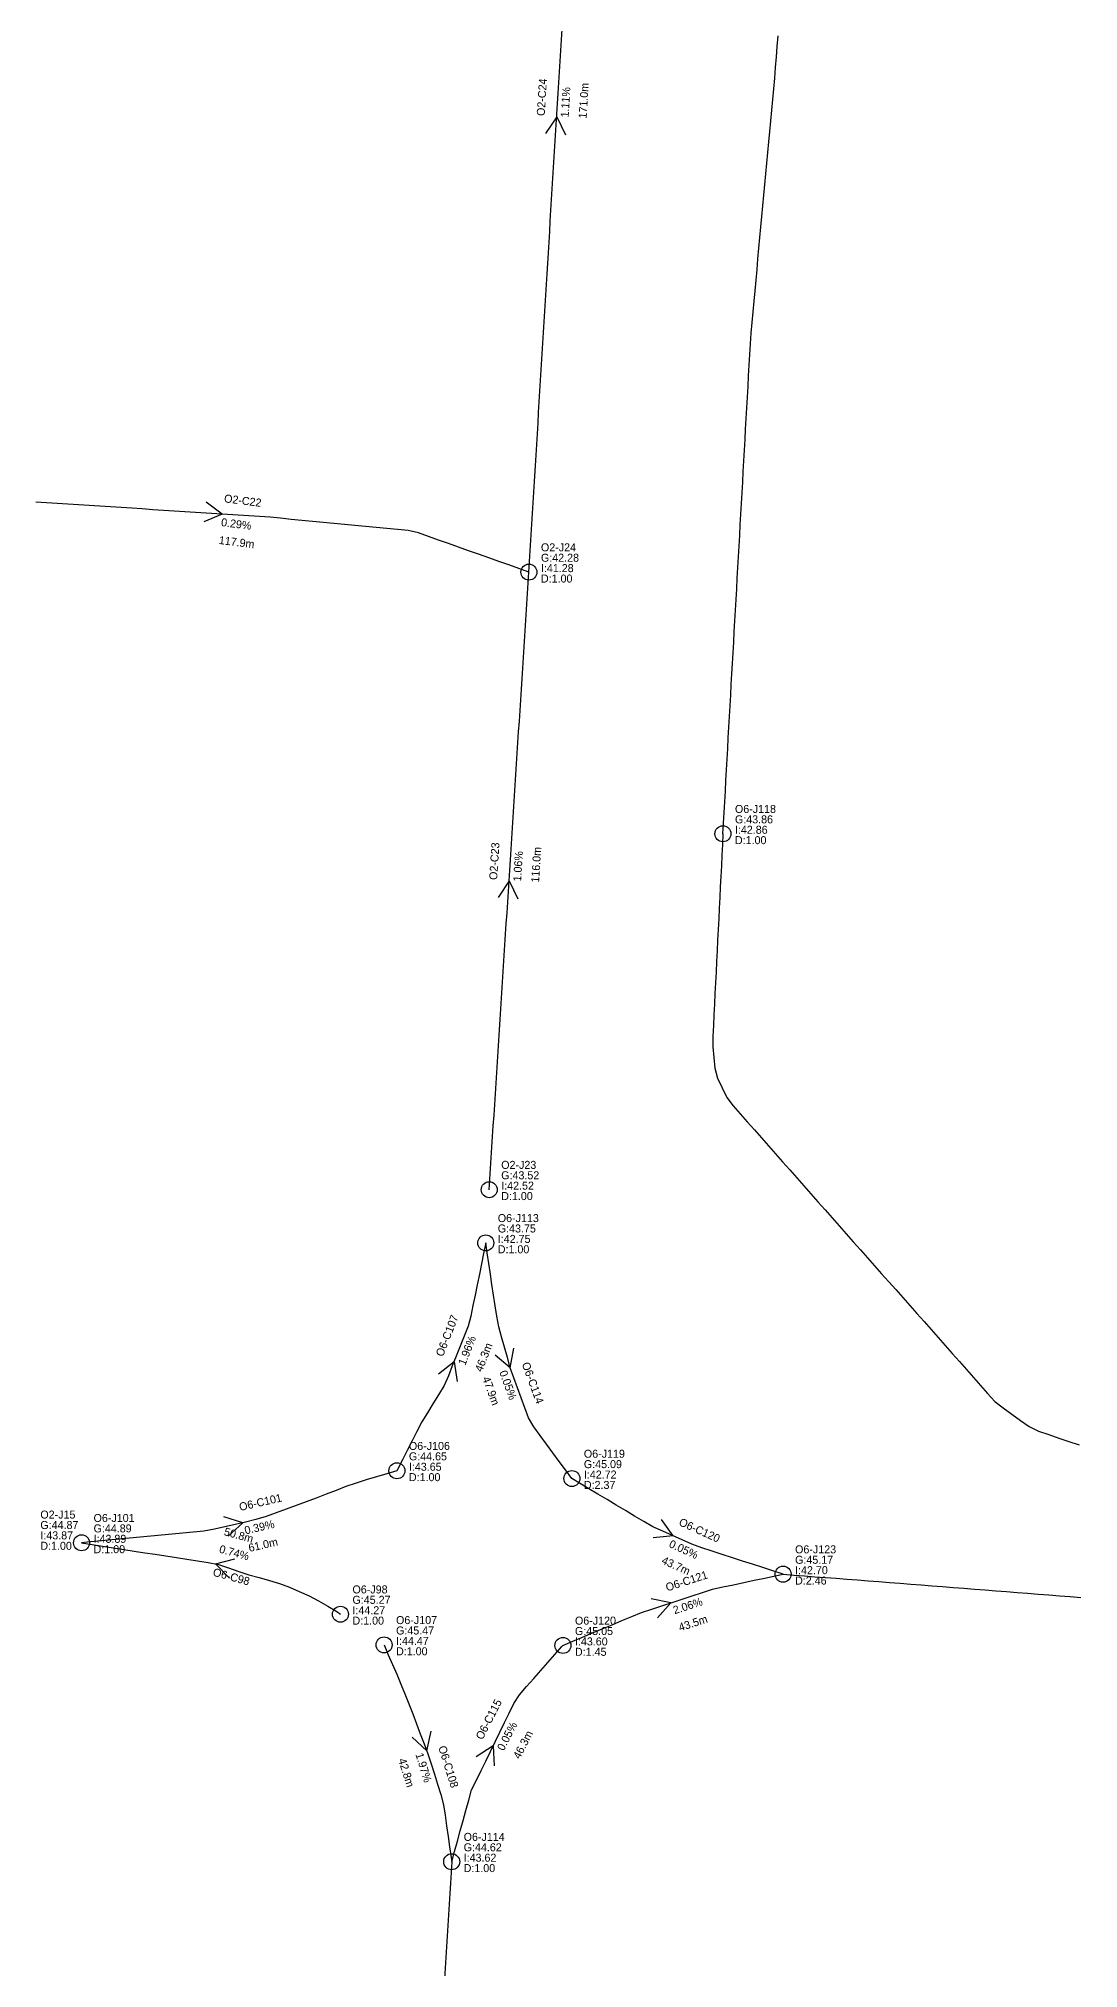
# Model space of a CAD drawing. Header units: metres. Extents: x 607160 to 610559, y 2613470 to 2618337.
# Drawn here: x 608542.4 to 608737.4, y 2614690.5 to 2615052.4 of the extents above; entities that cross this region are included whole.
import ezdxf

# ---------------------------------------------------------------- set-up
doc = ezdxf.new("R2010")
doc.units = ezdxf.units.M
for name, color, linetype in [('SW-DRAIN-LABELS', 3, 'Continuous'), ('SW-DRAIN-ORPHAN', 8, 'Continuous'), ('SW-DRAIN-SUB-02', 2, 'Continuous'), ('SW-DRAIN-SUB-06', 6, 'Continuous'), ('SW-JUNCTIONS', 7, 'Continuous')]:
    doc.layers.add(name, color=color, linetype=linetype)

msp = doc.modelspace()

# ---------------------------------------------------------------- linework, layer by layer
at = {"layer": 'SW-DRAIN-ORPHAN'}
msp.add_lwpolyline([(608670.72, 2614903.27), (608670.84, 2614905.27), (608670.95, 2614907.27), (608671.06, 2614909.26), (608671.17, 2614911.26), (608671.28, 2614913.26), (608671.4, 2614915.25), (608671.51, 2614917.25), (608671.62, 2614919.25), (608671.73, 2614921.24), (608671.84, 2614923.24), (608671.96, 2614925.24), (608672.07, 2614927.23), (608672.18, 2614929.23), (608672.29, 2614931.23), (608672.4, 2614933.23), (608672.52, 2614935.22), (608672.63, 2614937.22), (608672.74, 2614939.22), (608672.85, 2614941.21), (608672.96, 2614943.21), (608673.08, 2614945.21), (608673.19, 2614947.2), (608673.3, 2614949.2), (608673.41, 2614951.2), (608673.52, 2614953.19), (608673.64, 2614955.19), (608673.75, 2614957.19), (608673.86, 2614959.18), (608673.97, 2614961.18), (608674.08, 2614963.18), (608674.2, 2614965.18), (608674.31, 2614967.17), (608674.42, 2614969.17), (608674.53, 2614971.17), (608674.64, 2614973.16), (608674.76, 2614975.16), (608674.87, 2614977.16), (608674.98, 2614979.15), (608675.09, 2614981.15), (608675.2, 2614983.15), (608675.31, 2614985.14), (608675.43, 2614987.14), (608675.54, 2614989.14), (608675.65, 2614991.13), (608675.76, 2614993.13), (608675.87, 2614995.13), (608676, 2614997.12), (608676.19, 2614999.12), (608676.37, 2615001.11), (608676.55, 2615003.1), (608676.74, 2615005.09), (608676.92, 2615007.08), (608677.11, 2615009.07), (608677.29, 2615011.06), (608677.47, 2615013.06), (608677.66, 2615015.05), (608677.84, 2615017.04), (608678.03, 2615019.03), (608678.21, 2615021.02), (608678.4, 2615023.01), (608678.58, 2615025.01), (608678.76, 2615027), (608678.95, 2615028.99), (608679.13, 2615030.98), (608679.32, 2615032.97), (608679.5, 2615034.96), (608679.68, 2615036.95), (608679.87, 2615038.95), (608680.05, 2615040.94), (608680.24, 2615042.93), (608680.42, 2615044.92), (608680.59, 2615046.91), (608680.74, 2615048.91), (608680.9, 2615050.9), (608681.06, 2615052.89)], dxfattribs=at)
at = {"layer": 'SW-DRAIN-SUB-02'}
for p, q in [((608639.54, 2615037.67), (608637.47, 2615034.55)), ((608639.54, 2615037.67), (608641.21, 2615034.32)), ((608576.83, 2614963.2), (608573.84, 2614965.46)), ((608576.83, 2614963.2), (608573.37, 2614961.74)), ((608630.62, 2614894.43), (608628.54, 2614891.31)), ((608630.62, 2614894.43), (608632.28, 2614891.07))]:
    msp.add_line(p, q, dxfattribs=at)
for points in [[(608634.34, 2614952.32), (608634.46, 2614954.32), (608634.58, 2614956.31), (608634.7, 2614958.31), (608634.83, 2614960.3), (608634.95, 2614962.3), (608635.07, 2614964.3), (608635.19, 2614966.29), (608635.31, 2614968.29), (608635.43, 2614970.29), (608635.56, 2614972.28), (608635.68, 2614974.28), (608635.8, 2614976.28), (608635.92, 2614978.27), (608636.04, 2614980.27), (608636.16, 2614982.26), (608636.28, 2614984.26), (608636.41, 2614986.26), (608636.53, 2614988.25), (608636.65, 2614990.25), (608636.77, 2614992.25), (608636.89, 2614994.24), (608637.01, 2614996.24), (608637.14, 2614998.23), (608637.26, 2615000.23), (608637.38, 2615002.23), (608637.5, 2615004.22), (608637.62, 2615006.22), (608637.74, 2615008.22), (608637.87, 2615010.21), (608637.99, 2615012.21), (608638.11, 2615014.2), (608638.23, 2615016.2), (608638.35, 2615018.2), (608638.47, 2615020.19), (608638.59, 2615022.19), (608638.72, 2615024.19), (608638.84, 2615026.18), (608638.96, 2615028.18), (608639.08, 2615030.18), (608639.2, 2615032.17), (608639.32, 2615034.17), (608639.45, 2615036.16), (608639.57, 2615038.16), (608639.69, 2615040.16), (608639.81, 2615042.15), (608639.93, 2615044.15), (608640.05, 2615046.15), (608640.18, 2615048.14), (608640.3, 2615050.14), (608640.42, 2615052.13), (608640.54, 2615054.13)], [(608634.34, 2614952.32), (608632.45, 2614952.99), (608630.57, 2614953.66), (608628.68, 2614954.32), (608626.8, 2614954.99), (608624.91, 2614955.66), (608623.03, 2614956.33), (608621.14, 2614957), (608619.26, 2614957.67), (608617.37, 2614958.34), (608615.49, 2614959), (608613.6, 2614959.67), (608611.68, 2614960.15), (608609.69, 2614960.34), (608607.69, 2614960.53), (608605.7, 2614960.71), (608603.71, 2614960.9), (608601.72, 2614961.09), (608599.73, 2614961.28), (608597.74, 2614961.47), (608595.75, 2614961.65), (608593.76, 2614961.84), (608591.77, 2614962.03), (608589.77, 2614962.22), (608587.78, 2614962.41), (608585.79, 2614962.6), (608583.8, 2614962.75), (608581.8, 2614962.88), (608579.81, 2614963.01), (608577.81, 2614963.13), (608575.81, 2614963.26), (608573.82, 2614963.39), (608571.82, 2614963.52), (608569.83, 2614963.65), (608567.83, 2614963.78), (608565.84, 2614963.9), (608563.84, 2614964.03), (608561.84, 2614964.16), (608559.85, 2614964.29), (608557.85, 2614964.42), (608555.86, 2614964.54), (608553.86, 2614964.67), (608551.86, 2614964.8), (608549.87, 2614964.93), (608547.87, 2614965.06), (608545.88, 2614965.19), (608543.88, 2614965.31), (608541.88, 2614965.44)], [(608626.89, 2614836.54), (608626.89, 2614836.54), (608627.02, 2614838.54), (608627.15, 2614840.53), (608627.28, 2614842.53), (608627.4, 2614844.52), (608627.53, 2614846.52), (608627.66, 2614848.52), (608627.79, 2614850.51), (608627.92, 2614852.51), (608628.05, 2614854.5), (608628.17, 2614856.5), (608628.3, 2614858.49), (608628.43, 2614860.49), (608628.56, 2614862.49), (608628.69, 2614864.48), (608628.82, 2614866.48), (608628.95, 2614868.47), (608629.07, 2614870.47), (608629.2, 2614872.47), (608629.33, 2614874.46), (608629.46, 2614876.46), (608629.59, 2614878.45), (608629.72, 2614880.45), (608629.84, 2614882.45), (608629.97, 2614884.44), (608630.1, 2614886.44), (608630.23, 2614888.43), (608630.36, 2614890.43), (608630.49, 2614892.42), (608630.61, 2614894.42), (608630.74, 2614896.42), (608630.87, 2614898.41), (608631, 2614900.41), (608631.13, 2614902.4), (608631.26, 2614904.4), (608631.38, 2614906.4), (608631.51, 2614908.39), (608631.64, 2614910.39), (608631.77, 2614912.38), (608631.9, 2614914.38), (608632.03, 2614916.38), (608632.16, 2614918.37), (608632.28, 2614920.37), (608632.41, 2614922.36), (608632.54, 2614924.36), (608632.67, 2614926.35), (608632.8, 2614928.35), (608632.93, 2614930.35), (608633.05, 2614932.34), (608633.18, 2614934.34), (608633.31, 2614936.33), (608633.44, 2614938.33), (608633.57, 2614940.33), (608633.7, 2614942.32), (608633.82, 2614944.32), (608633.95, 2614946.31), (608634.08, 2614948.31), (608634.21, 2614950.3), (608634.34, 2614952.32)]]:
    msp.add_lwpolyline(points, dxfattribs=at)
at = {"layer": 'SW-DRAIN-SUB-06'}
for p, q in [((608630.85, 2614803.11), (608627.98, 2614805.51)), ((608630.85, 2614803.11), (608631.5, 2614806.8)), ((608620.29, 2614804.29), (608617.37, 2614801.95)), ((608620.29, 2614804.29), (608620.86, 2614800.58)), ((608580.69, 2614774.1), (608577.11, 2614775.2)), ((608580.69, 2614774.1), (608577.94, 2614771.55)), ((608661.39, 2614771.64), (608659.2, 2614774.68)), ((608661.39, 2614771.64), (608657.66, 2614771.27)), ((608575.54, 2614766.36), (608579.17, 2614767.3)), ((608575.54, 2614766.36), (608578.18, 2614763.68)), ((608660.95, 2614759.06), (608657.28, 2614759.85)), ((608660.95, 2614759.06), (608658.44, 2614756.28)), ((608615.18, 2614731.35), (608612.42, 2614733.89)), ((608615.18, 2614731.35), (608616, 2614735)), ((608627.61, 2614732.24), (608624.45, 2614730.21)), ((608627.61, 2614732.24), (608627.79, 2614728.49))]:
    msp.add_line(p, q, dxfattribs=at)
for points in [[(608670.72, 2614903.27), (608670.62, 2614901.28), (608670.52, 2614899.28), (608670.42, 2614897.28), (608670.32, 2614895.28), (608670.22, 2614893.29), (608670.12, 2614891.29), (608670.02, 2614889.29), (608669.92, 2614887.29), (608669.82, 2614885.3), (608669.72, 2614883.3), (608669.62, 2614881.3), (608669.52, 2614879.3), (608669.42, 2614877.31), (608669.32, 2614875.31), (608669.22, 2614873.31), (608669.12, 2614871.31), (608669.02, 2614869.32), (608668.92, 2614867.32), (608668.82, 2614865.32), (608668.8, 2614863.33), (608669.02, 2614861.34), (608669.23, 2614859.35), (608669.69, 2614857.43), (608670.59, 2614855.64), (608671.48, 2614853.85), (608672.63, 2614852.24), (608673.96, 2614850.74), (608675.28, 2614849.24), (608676.61, 2614847.75), (608677.94, 2614846.25), (608679.26, 2614844.75), (608680.59, 2614843.25), (608681.91, 2614841.76), (608683.24, 2614840.26), (608684.56, 2614838.76), (608685.89, 2614837.26), (608687.22, 2614835.77), (608688.54, 2614834.27), (608689.87, 2614832.77), (608691.19, 2614831.27), (608692.52, 2614829.78), (608693.84, 2614828.28), (608695.17, 2614826.78), (608696.49, 2614825.28), (608697.82, 2614823.79), (608699.15, 2614822.29), (608700.47, 2614820.79), (608701.8, 2614819.29), (608703.12, 2614817.8), (608704.45, 2614816.3), (608705.77, 2614814.8), (608707.1, 2614813.3), (608708.43, 2614811.81), (608709.75, 2614810.31), (608711.08, 2614808.81), (608712.4, 2614807.31), (608713.73, 2614805.82), (608715.05, 2614804.32), (608716.38, 2614802.82), (608717.71, 2614801.32), (608719.03, 2614799.83), (608720.36, 2614798.33), (608721.68, 2614796.83), (608723.25, 2614795.61), (608724.88, 2614794.44), (608726.51, 2614793.28), (608728.13, 2614792.11), (608729.92, 2614791.26), (608731.81, 2614790.62), (608733.71, 2614789.97), (608735.6, 2614789.32), (608737.5, 2614788.73)], [(608626.25, 2614826.56), (608625.85, 2614824.6), (608625.45, 2614822.64), (608625.05, 2614820.68), (608624.65, 2614818.72), (608624.24, 2614816.76), (608623.84, 2614814.8), (608623.44, 2614812.84), (608622.94, 2614810.92), (608622.2, 2614809.06), (608621.46, 2614807.2), (608620.71, 2614805.34), (608619.97, 2614803.49), (608619.23, 2614801.63), (608618.44, 2614799.8), (608617.39, 2614798.09), (608616.34, 2614796.39), (608615.29, 2614794.69), (608614.24, 2614792.99), (608613.33, 2614791.2), (608612.43, 2614789.42), (608611.52, 2614787.64), (608610.61, 2614785.86), (608609.7, 2614784.08), (608609.58, 2614783.84)], [(608642.39, 2614782.38), (608641.21, 2614783.99), (608640.02, 2614785.6), (608638.84, 2614787.21), (608637.65, 2614788.83), (608636.47, 2614790.44), (608635.28, 2614792.05), (608634.26, 2614793.74), (608633.57, 2614795.62), (608632.88, 2614797.5), (608632.19, 2614799.38), (608631.5, 2614801.26), (608630.84, 2614803.14), (608630.3, 2614805.07), (608629.76, 2614806.99), (608629.21, 2614808.92), (608628.67, 2614810.84), (608628.29, 2614812.8), (608628, 2614814.78), (608627.7, 2614816.76), (608627.41, 2614818.74), (608627.12, 2614820.71), (608626.82, 2614822.69), (608626.53, 2614824.67), (608626.25, 2614826.56)], [(608609.58, 2614783.84), (608607.67, 2614783.26), (608605.75, 2614782.68), (608603.84, 2614782.11), (608601.92, 2614781.53), (608600.03, 2614780.89), (608598.17, 2614780.15), (608596.31, 2614779.42), (608594.45, 2614778.69), (608592.58, 2614777.99), (608590.69, 2614777.31), (608588.81, 2614776.63), (608586.93, 2614775.96), (608585.05, 2614775.28), (608583.15, 2614774.67), (608581.2, 2614774.21), (608579.25, 2614773.76), (608577.3, 2614773.31), (608575.35, 2614772.86), (608573.38, 2614772.54), (608571.39, 2614772.35), (608569.4, 2614772.16), (608567.41, 2614771.97), (608565.42, 2614771.77), (608563.43, 2614771.58), (608561.44, 2614771.39), (608559.45, 2614771.2), (608557.46, 2614771.01), (608555.47, 2614770.82), (608553.48, 2614770.62), (608551.49, 2614770.43), (608550.45, 2614770.33)], [(608682, 2614764.45), (608680.1, 2614765.06), (608678.2, 2614765.68), (608676.29, 2614766.3), (608674.39, 2614766.91), (608672.49, 2614767.53), (608670.58, 2614768.14), (608668.68, 2614768.76), (608666.78, 2614769.37), (608664.91, 2614770.08), (608663.08, 2614770.89), (608661.25, 2614771.7), (608659.42, 2614772.51), (608657.59, 2614773.31), (608655.87, 2614774.32), (608654.15, 2614775.35), (608652.43, 2614776.37), (608650.72, 2614777.4), (608649, 2614778.43), (608647.28, 2614779.45), (608645.57, 2614780.48), (608643.85, 2614781.51), (608642.39, 2614782.38)], [(608550.45, 2614770.33), (608552.42, 2614770.02), (608554.4, 2614769.72), (608556.37, 2614769.41), (608558.35, 2614769.1), (608560.33, 2614768.79), (608562.3, 2614768.48), (608564.28, 2614768.17), (608566.25, 2614767.87), (608568.23, 2614767.56), (608570.21, 2614767.25), (608572.18, 2614766.94), (608574.16, 2614766.63), (608576.12, 2614766.24), (608578.01, 2614765.61), (608579.91, 2614764.98), (608581.81, 2614764.35), (608583.73, 2614763.8), (608585.66, 2614763.26), (608587.59, 2614762.73), (608589.44, 2614761.99), (608591.27, 2614761.18), (608593.1, 2614760.37), (608594.88, 2614759.47), (608596.61, 2614758.46), (608598.33, 2614757.44), (608599, 2614756.94)], [(608640.72, 2614751.09), (608642.56, 2614751.86), (608644.4, 2614752.64), (608646.24, 2614753.42), (608648.09, 2614754.2), (608649.93, 2614754.97), (608651.77, 2614755.75), (608653.61, 2614756.53), (608655.47, 2614757.26), (608657.37, 2614757.88), (608659.27, 2614758.51), (608661.17, 2614759.14), (608663.07, 2614759.76), (608664.97, 2614760.39), (608666.87, 2614761.01), (608668.77, 2614761.64), (608670.72, 2614762.07), (608672.68, 2614762.48), (608674.64, 2614762.9), (608676.59, 2614763.31), (608678.55, 2614763.72), (608680.51, 2614764.13), (608682, 2614764.45)], [(608682, 2614764.45), (608684, 2614764.29), (608685.99, 2614764.14), (608687.98, 2614763.98), (608689.98, 2614763.83), (608691.97, 2614763.67), (608693.96, 2614763.51), (608695.96, 2614763.36), (608697.95, 2614763.2), (608699.95, 2614763.05), (608701.94, 2614762.89), (608703.93, 2614762.74), (608705.93, 2614762.58), (608707.92, 2614762.42), (608709.92, 2614762.27), (608711.91, 2614762.11), (608713.9, 2614761.96), (608715.9, 2614761.8), (608717.89, 2614761.65), (608719.89, 2614761.49), (608721.88, 2614761.33), (608723.87, 2614761.18), (608725.87, 2614761.02), (608727.86, 2614760.87), (608729.86, 2614760.71), (608731.85, 2614760.56), (608733.84, 2614760.4), (608735.84, 2614760.25), (608737.83, 2614760.09)], [(608607.17, 2614751.19), (608607.97, 2614749.35), (608608.76, 2614747.52), (608609.55, 2614745.68), (608610.32, 2614743.84), (608611.08, 2614741.99), (608611.84, 2614740.14), (608612.55, 2614738.27), (608613.26, 2614736.4), (608613.97, 2614734.53), (608614.68, 2614732.66), (608615.39, 2614730.79), (608616.03, 2614728.89), (608616.62, 2614726.98), (608617.2, 2614725.07), (608617.79, 2614723.16), (608618.33, 2614721.23), (608618.62, 2614719.25), (608618.9, 2614717.27), (608619.18, 2614715.29), (608619.46, 2614713.31), (608619.74, 2614711.33), (608619.85, 2614710.54)], [(608619.85, 2614710.54), (608620.39, 2614712.46), (608620.92, 2614714.39), (608621.46, 2614716.32), (608622, 2614718.24), (608622.53, 2614720.17), (608623.07, 2614722.1), (608623.6, 2614724.02), (608624.48, 2614725.82), (608625.36, 2614727.62), (608626.23, 2614729.42), (608627.11, 2614731.22), (608627.98, 2614733.01), (608628.86, 2614734.81), (608629.74, 2614736.61), (608630.62, 2614738.4), (608631.5, 2614740.2), (608632.59, 2614741.85), (608633.91, 2614743.36), (608635.23, 2614744.86), (608636.56, 2614746.36), (608637.88, 2614747.86), (608639.2, 2614749.36), (608640.52, 2614750.86), (608640.72, 2614751.09)], [(608619.85, 2614710.54), (608619.73, 2614708.54), (608619.61, 2614706.54), (608619.49, 2614704.55), (608619.37, 2614702.55), (608619.25, 2614700.55), (608619.13, 2614698.56), (608619.01, 2614696.56), (608618.89, 2614694.57), (608618.76, 2614692.57), (608618.64, 2614690.57), (608618.52, 2614688.58)]]:
    msp.add_lwpolyline(points, dxfattribs=at)
at = {"layer": 'SW-JUNCTIONS'}
for centre in [(608634.34, 2614952.32), (608670.72, 2614903.27), (608626.89, 2614836.54), (608626.25, 2614826.56), (608609.58, 2614783.84), (608642.39, 2614782.38), (608550.45, 2614770.33), (608682, 2614764.45), (608599, 2614756.94), (608607.17, 2614751.19), (608640.72, 2614751.09), (608619.85, 2614710.54)]:
    msp.add_circle(centre, 1.5, dxfattribs=at)

# ---------------------------------------------------------------- texts
at = {"layer": 'SW-DRAIN-LABELS', "color": 3}
for s, rotation, p in [('O2-C24', 86.5148, (608637.29, 2615037.81)), ('O2-C22', -7.1794, (608577.11, 2614965.43)), ('O2-C23', 86.3191, (608628.37, 2614894.57)), ('O6-C107', 68.6886, (608618.2, 2614805.11)), ('O6-C114', -69.9314, (608632.97, 2614803.88)), ('O6-C101', 12.8655, (608580.19, 2614776.29)), ('O6-C120', -24.3543, (608662.31, 2614773.69)), ('O6-C98', -15.4226, (608574.95, 2614764.19)), ('O6-C121', 17.9349, (608660.26, 2614761.2)), ('O6-C115', 62.7716, (608625.61, 2614733.27)), ('O6-C108', -72.6811, (608617.32, 2614732.02))]:
    msp.add_text(s, height=1.5, rotation=rotation, dxfattribs=at).set_placement(p)
at = {"layer": 'SW-DRAIN-LABELS', "color": 2}
for s, rotation, p in [('171.0m', 86.5148, (608645.15, 2615037.33)), ('1.11%', 86.5148, (608641.78, 2615037.54)), ('0.29%', -7.1794, (608576.55, 2614960.97)), ('117.9m', -7.1794, (608576.13, 2614957.62)), ('1.06%', 86.3191, (608632.86, 2614894.29)), ('116.0m', 86.3191, (608636.23, 2614894.07)), ('1.96%', 68.6886, (608622.39, 2614803.47)), ('46.3m', 68.6886, (608625.53, 2614802.25)), ('0.05%', -69.9314, (608628.74, 2614802.33)), ('47.9m', -69.9314, (608625.57, 2614801.18)), ('50.8m', -15.4226, (608577.04, 2614771.78)), ('0.39%', 12.8655, (608581.19, 2614771.9)), ('0.74%', -15.4226, (608576.14, 2614768.52)), ('61.0m', 12.8655, (608581.94, 2614768.61)), ('0.05%', -24.3543, (608660.46, 2614769.59)), ('43.7m', -24.3543, (608659.07, 2614766.51)), ('2.06%', 17.9349, (608661.64, 2614756.92)), ('43.5m', 17.9349, (608662.68, 2614753.71)), ('0.05%', 62.7716, (608629.61, 2614731.21)), ('46.3m', 62.7716, (608632.61, 2614729.67)), ('42.8m', -72.6811, (608609.81, 2614729.67)), ('1.97%', -72.6811, (608613.03, 2614730.68))]:
    msp.add_text(s, height=1.5, rotation=rotation, dxfattribs=at).set_placement(p)
at = {"layer": 'SW-DRAIN-LABELS', "color": 7}
for s, p in [('O2-J24', (608636.59, 2614956.22)), ('G:42.28', (608636.59, 2614954.27)), ('O6-J118', (608672.97, 2614907.17)), ('G:43.86', (608672.97, 2614905.22)), ('O2-J23', (608629.14, 2614840.44)), ('G:43.52', (608629.14, 2614838.49)), ('O6-J113', (608628.5, 2614830.46)), ('G:43.75', (608628.5, 2614828.51)), ('O6-J106', (608611.83, 2614787.74)), ('G:44.65', (608611.83, 2614785.79)), ('O6-J119', (608644.64, 2614786.28)), ('G:45.09', (608644.64, 2614784.33)), ('O2-J15', (608542.72, 2614774.87)), ('G:44.87', (608542.72, 2614772.92)), ('O6-J101', (608552.7, 2614774.23)), ('G:44.89', (608552.7, 2614772.28)), ('O6-J123', (608684.25, 2614768.35)), ('G:45.17', (608684.25, 2614766.4)), ('O6-J98', (608601.25, 2614760.84)), ('G:45.27', (608601.25, 2614758.89)), ('O6-J107', (608609.42, 2614755.09)), ('G:45.47', (608609.42, 2614753.14)), ('O6-J120', (608642.97, 2614754.99)), ('G:45.05', (608642.97, 2614753.04)), ('O6-J114', (608622.1, 2614714.44)), ('G:44.62', (608622.1, 2614712.49))]:
    msp.add_text(s, height=1.5, dxfattribs=at).set_placement(p)
at = {"layer": 'SW-DRAIN-LABELS', "color": 4}
for s, p in [('I:41.28', (608636.59, 2614952.32)), ('I:42.86', (608672.97, 2614903.27)), ('I:42.52', (608629.14, 2614836.54)), ('I:42.75', (608628.5, 2614826.56)), ('I:43.65', (608611.83, 2614783.84)), ('I:42.72', (608644.64, 2614782.38)), ('I:43.87', (608542.72, 2614770.97)), ('I:43.89', (608552.7, 2614770.33)), ('I:42.70', (608684.25, 2614764.45)), ('I:44.27', (608601.25, 2614756.94)), ('I:44.47', (608609.42, 2614751.19)), ('I:43.60', (608642.97, 2614751.09)), ('I:43.62', (608622.1, 2614710.54))]:
    msp.add_text(s, height=1.5, dxfattribs=at).set_placement(p)
at = {"layer": 'SW-DRAIN-LABELS', "color": 6}
for s, p in [('D:1.00', (608636.59, 2614950.37)), ('D:1.00', (608672.97, 2614901.32)), ('D:1.00', (608629.14, 2614834.59)), ('D:1.00', (608628.5, 2614824.61)), ('D:1.00', (608611.83, 2614781.89)), ('D:2.37', (608644.64, 2614780.43)), ('D:1.00', (608542.72, 2614769.02)), ('D:1.00', (608552.7, 2614768.38)), ('D:2.46', (608684.25, 2614762.5)), ('D:1.00', (608601.25, 2614754.99)), ('D:1.00', (608609.42, 2614749.24)), ('D:1.45', (608642.97, 2614749.14)), ('D:1.00', (608622.1, 2614708.59))]:
    msp.add_text(s, height=1.5, dxfattribs=at).set_placement(p)

doc.saveas('drawing.dxf')
